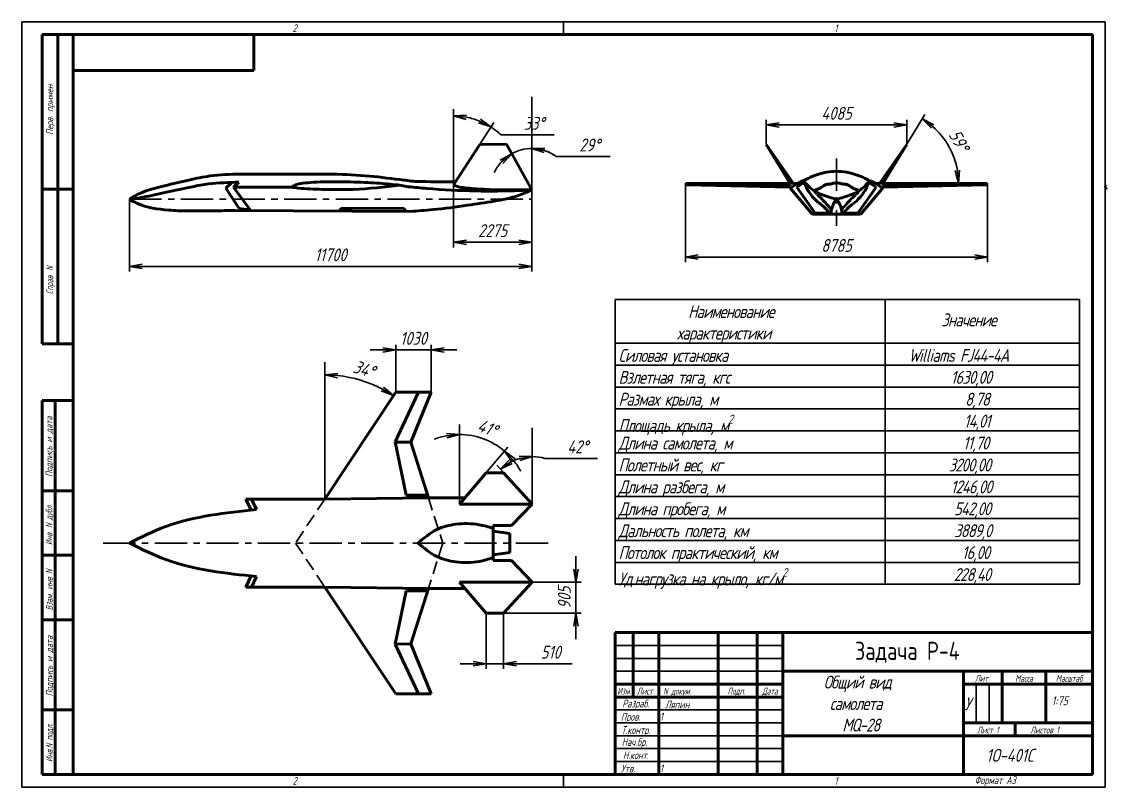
# Model space of a CAD drawing. Header units: millimetres. Extents: x -985956116104 to 1932156, y -552630487266 to 633586.
# Drawn here: x 6006.1 to 6426.5, y 33803.6 to 34100.6 of the extents above; entities that cross this region are included whole.
import ezdxf
from ezdxf.enums import TextEntityAlignment as Align

# ---------------------------------------------------------------- set-up
doc = ezdxf.new("R2010")
doc.units = ezdxf.units.MM
doc.linetypes.add('CENTER', pattern=[2, 1.25, -0.25, 0.25, -0.25])
doc.linetypes.add('DASHED', pattern=[0.75, 0.5, -0.25])
for name, color, linetype, lineweight in [('_axes (Оси)', 6, 'CENTER', 30), ('_basic (Основной)', 4, 'Continuous', 60), ('_contour (Тонкий)', 7, 'Continuous', 30), ('_inscription (Знаки)', 30, 'Continuous', 80), ('_invisible (Невидимый)', 1, 'DASHED', 30), ('_remote (Тонкий)', 9, 'Continuous', 30), ('_text (Надписи)', 2, 'Continuous', 30)]:
    doc.layers.add(name, color=color, linetype=linetype, lineweight=lineweight)
doc.styles.add('ESKD', font='eskd.shx', dxfattribs={"oblique": 15, "height": 5})
doc.dimstyles.new('ESKD', dxfattribs={"dimtxt": 5, "dimasz": 5, "dimexe": 2, "dimexo": 0, "dimgap": 2, "dimtad": 1, "dimtoh": 1, "dimzin": 12, "dimdsep": 46, "dimtxsty": 'ESKD', "dimblk1": 'OPEN', "dimblk2": 'OPEN', "dimsah": 1, "dimcen": 5, "dimclrd": 256, "dimclre": 256, "dimclrt": 2, "dimadec": 0, "dimazin": 0, "dimtfac": 1, "dimtmove": 0, "dimatfit": 3, "dimldrblk": 'OPEN', "dimfxl": 1, "dimtolj": 1, "dimtzin": 12, "dimlwd": -1, "dimlwe": -1, "dimarcsym": 0})

# ---------------------------------------------------------------- blocks, each defined once
blk = doc.blocks.new('_OPEN')
at = {"color": 0, "linetype": 'ByBlock'}
for p, q in [((-1, 0.167), (0, 0)), ((0, 0), (-1, -0.167)), ((0, 0), (-1, 0))]:
    blk.add_line(p, q, dxfattribs=at)
blk = doc.blocks.new('*D185')
at = {"layer": '_contour (Тонкий)', "transparency": 16777216}
for p, q in [((6123.54, 33931.12), (6123.54, 33965.6)), ((6132.59, 33929.08), (6151.27, 33957.24))]:
    blk.add_line(p, q, dxfattribs=at)
blk.add_arc((6123.54, 33915.43), 48.17, 62.3886, 84.0501, dxfattribs=at)
at = {"layer": 'Defpoints', "color": 0, "transparency": 16777216}
for p in [(6141.87, 33959.97), (6123.54, 33931.12), (6132.59, 33929.08), (6123.54, 33915.43)]:
    blk.add_point(p, dxfattribs=at)
at = {"layer": '_contour (Тонкий)', "transparency": 16777216, "xscale": 5, "yscale": 5, "zscale": 5}
for p, rotation in [((6123.54, 33963.6), 177.0250555622482), ((6150.17, 33955.57), 329.4136262620871)]:
    blk.add_blockref('_OPEN', p, dxfattribs=dict(at, rotation=rotation))
at = {"layer": '_contour (Тонкий)', "color": 2, "transparency": 16777216, "insert": (6138.74, 33965.86), "char_height": 5, "attachment_point": 5, "rotation": 343.2193, "style": 'ESKD'}
blk.add_mtext('\\A1;34°', dxfattribs=at)
blk = doc.blocks.new('*D187')
at = {"layer": '_contour (Тонкий)', "transparency": 16777216}
for p, q in [((6175.71, 33914.87), (6175.71, 33942.48)), ((6176.58, 33914.54), (6194.53, 33935.52))]:
    blk.add_line(p, q, dxfattribs=at)
for start, end in [(100.6428, 111.2857), (49.4519, 90), (28.1663, 38.8091)]:
    blk.add_arc((6175.71, 33913.52), 26.96, start, end, dxfattribs=at)
at = {"layer": 'Defpoints', "color": 0, "transparency": 16777216}
for p in [(6187.96, 33937.53), (6175.71, 33914.87), (6175.71, 33913.52), (6176.58, 33914.54)]:
    blk.add_point(p, dxfattribs=at)
at = {"layer": '_contour (Тонкий)', "transparency": 16777216, "xscale": 5, "yscale": 5, "zscale": 5}
for p, rotation in [((6175.71, 33940.48), 5.321421249797579), ((6193.23, 33934), 134.1305202923221)]:
    blk.add_blockref('_OPEN', p, dxfattribs=dict(at, rotation=rotation))
at = {"layer": '_contour (Тонкий)', "color": 2, "transparency": 16777216, "insert": (6186.61, 33943.03), "char_height": 5, "attachment_point": 5, "rotation": 339.726, "style": 'ESKD'}
blk.add_mtext('\\A1;41°', dxfattribs=at)
blk = doc.blocks.new('*D188')
at = {"layer": '_contour (Тонкий)', "transparency": 16777216}
for p, q in [((6203.94, 33914.44), (6203.94, 33933.89)), ((6208.89, 33931.21), (6229.26, 33931.21)), ((6203.32, 33914.2), (6190.18, 33928.54))]:
    blk.add_line(p, q, dxfattribs=at)
for start, end in [(105.6459, 116.8537), (74.3541, 90)]:
    blk.add_arc((6203.94, 33913.52), 18.37, start, end, dxfattribs=at)
at = {"layer": 'Defpoints', "color": 0, "transparency": 16777216}
for p in [(6195.22, 33929.69), (6203.32, 33914.2), (6203.94, 33914.44), (6203.94, 33913.52)]:
    blk.add_point(p, dxfattribs=at)
at = {"layer": '_contour (Тонкий)', "transparency": 16777216, "xscale": 5, "yscale": 5, "zscale": 5}
for p, rotation in [((6191.53, 33927.06), 214.6766479063128), ((6203.94, 33931.89), 7.822966637481356)]:
    blk.add_blockref('_OPEN', p, dxfattribs=dict(at, rotation=rotation))
at = {"layer": '_contour (Тонкий)', "color": 2, "transparency": 16777216, "insert": (6221.58, 33935.71), "char_height": 5, "attachment_point": 5, "style": 'ESKD'}
blk.add_mtext('\\A1;42°', dxfattribs=at)
blk = doc.blocks.new('*D190')
at = {"layer": '_contour (Тонкий)', "transparency": 16777216}
for p, q in [((6173.45, 34038.61), (6173.45, 34066.03)), ((6174.17, 34038.39), (6189.02, 34061.45)), ((6191.87, 34056.68), (6212.43, 34056.68))]:
    blk.add_line(p, q, dxfattribs=at)
for start, end in [(67.9467, 79.2793), (46.5053, 57.226)]:
    blk.add_arc((6173.45, 34037.27), 26.76, start, end, dxfattribs=at)
at = {"layer": 'Defpoints', "color": 0, "transparency": 16777216}
for p in [(6178.52, 34063.54), (6173.45, 34038.61), (6173.45, 34037.27), (6174.17, 34038.39)]:
    blk.add_point(p, dxfattribs=at)
at = {"layer": '_contour (Тонкий)', "transparency": 16777216, "xscale": 5, "yscale": 5, "zscale": 5}
for p, rotation in [((6173.45, 34064.03), 174.6396266592244), ((6187.94, 34059.77), 332.5863712538361)]:
    blk.add_blockref('_OPEN', p, dxfattribs=dict(at, rotation=rotation))
at = {"layer": '_contour (Тонкий)', "color": 2, "transparency": 16777216, "insert": (6204.65, 34061.18), "char_height": 5, "attachment_point": 5, "style": 'ESKD'}
blk.add_mtext('\\A1;33°', dxfattribs=at)
blk = doc.blocks.new('*D191')
at = {"layer": '_contour (Тонкий)', "transparency": 16777216}
for p, q in [((6203.79, 34036.15), (6203.79, 34053.41)), ((6203.4, 34036.05), (6195.01, 34051.13)), ((6213.3, 34048.29), (6234.11, 34048.29))]:
    blk.add_line(p, q, dxfattribs=at)
for start, end in [(90, 119.1084), (53.7218, 90), (54.1791, 72.0895), (137.0188, 154.9293)]:
    blk.add_arc((6203.79, 34035.35), 16.06, start, end, dxfattribs=at)
at = {"layer": 'Defpoints', "color": 0, "transparency": 16777216}
for p in [(6198.46, 34050.49), (6203.4, 34036.05), (6203.79, 34036.15), (6203.79, 34035.35)]:
    blk.add_point(p, dxfattribs=at)
at = {"layer": '_contour (Тонкий)', "transparency": 16777216, "xscale": 5, "yscale": 5, "zscale": 5}
for p, rotation in [((6203.79, 34051.41), 171.0447668840376), ((6195.98, 34049.38), 38.06359497903762)]:
    blk.add_blockref('_OPEN', p, dxfattribs=dict(at, rotation=rotation))
at = {"layer": '_contour (Тонкий)', "color": 2, "transparency": 16777216, "insert": (6226.2, 34052.79), "char_height": 5, "attachment_point": 5, "style": 'ESKD'}
blk.add_mtext('\\A1;29°', dxfattribs=at)
blk = doc.blocks.new('*D652')
at = {"layer": '_contour (Тонкий)', "transparency": 16777216}
for p, q in [((6203.79, 34035.35), (6203.79, 34003.68)), ((6047.79, 34031.71), (6047.79, 34003.68)), ((6052.79, 34005.68), (6198.79, 34005.68))]:
    blk.add_line(p, q, dxfattribs=at)
at = {"layer": 'Defpoints', "color": 0, "transparency": 16777216}
for p in [(6203.79, 34035.35), (6047.79, 34031.71), (6203.79, 34005.68)]:
    blk.add_point(p, dxfattribs=at)
at = {"layer": '_contour (Тонкий)', "transparency": 16777216, "xscale": 5, "yscale": 5, "zscale": 5, "rotation": 180}
blk.add_blockref('_OPEN', (6047.79, 34005.68), dxfattribs=at)
at = {"layer": '_contour (Тонкий)', "transparency": 16777216, "xscale": 5, "yscale": 5, "zscale": 5}
blk.add_blockref('_OPEN', (6203.79, 34005.68), dxfattribs=at)
at = {"layer": '_contour (Тонкий)', "color": 2, "transparency": 16777216, "insert": (6125.79, 34010.18), "char_height": 5, "attachment_point": 5, "style": 'ESKD'}
blk.add_mtext('\\A1;11700', dxfattribs=at)
blk = doc.blocks.new('*D653')
at = {"layer": '_contour (Тонкий)', "transparency": 16777216}
for p, q in [((6173.45, 34037.27), (6173.45, 34013.07)), ((6203.79, 34035.35), (6203.79, 34013.07)), ((6178.45, 34015.07), (6198.79, 34015.07))]:
    blk.add_line(p, q, dxfattribs=at)
at = {"layer": 'Defpoints', "color": 0, "transparency": 16777216}
for p in [(6173.45, 34037.27), (6203.79, 34035.35), (6203.79, 34015.07)]:
    blk.add_point(p, dxfattribs=at)
at = {"layer": '_contour (Тонкий)', "transparency": 16777216, "xscale": 5, "yscale": 5, "zscale": 5, "rotation": 180}
blk.add_blockref('_OPEN', (6173.45, 34015.07), dxfattribs=at)
at = {"layer": '_contour (Тонкий)', "transparency": 16777216, "xscale": 5, "yscale": 5, "zscale": 5}
blk.add_blockref('_OPEN', (6203.79, 34015.07), dxfattribs=at)
at = {"layer": '_contour (Тонкий)', "color": 2, "transparency": 16777216, "insert": (6188.62, 34019.57), "char_height": 5, "attachment_point": 5, "style": 'ESKD'}
blk.add_mtext('\\A1;2275', dxfattribs=at)
blk = doc.blocks.new('*D654')
at = {"layer": '_contour (Тонкий)', "transparency": 16777216}
for p, q in [((6146.07, 33973.29), (6141.07, 33973.29)), ((6151.07, 33956.92), (6151.07, 33975.29)), ((6151.07, 33973.29), (6164.75, 33973.29)), ((6164.75, 33956.92), (6164.75, 33975.29)), ((6169.75, 33973.29), (6174.75, 33973.29))]:
    blk.add_line(p, q, dxfattribs=at)
at = {"layer": 'Defpoints', "color": 0, "transparency": 16777216}
for p in [(6164.75, 33973.29), (6151.07, 33956.92), (6164.75, 33956.92)]:
    blk.add_point(p, dxfattribs=at)
at = {"layer": '_contour (Тонкий)', "transparency": 16777216, "xscale": 5, "yscale": 5, "zscale": 5}
blk.add_blockref('_OPEN', (6151.07, 33973.29), dxfattribs=at)
at = {"layer": '_contour (Тонкий)', "transparency": 16777216, "xscale": 5, "yscale": 5, "zscale": 5, "rotation": 180}
blk.add_blockref('_OPEN', (6164.75, 33973.29), dxfattribs=at)
at = {"layer": '_contour (Тонкий)', "color": 2, "transparency": 16777216, "insert": (6157.91, 33977.79), "char_height": 5, "attachment_point": 5, "style": 'ESKD'}
blk.add_mtext('\\A1;1030', dxfattribs=at)
blk = doc.blocks.new('*D655')
at = {"layer": '_contour (Тонкий)', "transparency": 16777216}
for p, q in [((6220.88, 33888.23), (6220.88, 33893.23)), ((6203.94, 33883.23), (6222.88, 33883.23)), ((6220.88, 33883.23), (6220.88, 33871.15)), ((6192.87, 33871.15), (6222.88, 33871.15)), ((6220.88, 33866.15), (6220.88, 33861.15))]:
    blk.add_line(p, q, dxfattribs=at)
at = {"layer": 'Defpoints', "color": 0, "transparency": 16777216}
for p in [(6203.94, 33883.23), (6192.87, 33871.15), (6220.88, 33871.15)]:
    blk.add_point(p, dxfattribs=at)
at = {"layer": '_contour (Тонкий)', "transparency": 16777216, "xscale": 5, "yscale": 5, "zscale": 5}
for p, rotation in [((6220.88, 33883.23), 270), ((6220.88, 33871.15), 90)]:
    blk.add_blockref('_OPEN', p, dxfattribs=dict(at, rotation=rotation))
at = {"layer": '_contour (Тонкий)', "color": 2, "transparency": 16777216, "insert": (6216.38, 33877.19), "char_height": 5, "attachment_point": 5, "rotation": 90, "style": 'ESKD'}
blk.add_mtext('\\A1;905', dxfattribs=at)
blk = doc.blocks.new('*D656')
at = {"layer": '_contour (Тонкий)', "transparency": 16777216}
for p, q in [((6186.04, 33871.15), (6186.04, 33849.54)), ((6192.87, 33871.15), (6192.87, 33849.54)), ((6181.04, 33851.54), (6176.04, 33851.54)), ((6186.04, 33851.54), (6192.87, 33851.54)), ((6197.87, 33851.54), (6219.37, 33851.54))]:
    blk.add_line(p, q, dxfattribs=at)
at = {"layer": 'Defpoints', "color": 0, "transparency": 16777216}
for p in [(6186.04, 33871.15), (6192.87, 33871.15), (6192.87, 33851.54)]:
    blk.add_point(p, dxfattribs=at)
at = {"layer": '_contour (Тонкий)', "transparency": 16777216, "xscale": 5, "yscale": 5, "zscale": 5}
blk.add_blockref('_OPEN', (6186.04, 33851.54), dxfattribs=at)
at = {"layer": '_contour (Тонкий)', "transparency": 16777216, "xscale": 5, "yscale": 5, "zscale": 5, "rotation": 180}
blk.add_blockref('_OPEN', (6192.87, 33851.54), dxfattribs=at)
at = {"layer": '_contour (Тонкий)', "color": 2, "transparency": 16777216, "insert": (6211.12, 33856.04), "char_height": 5, "attachment_point": 5, "style": 'ESKD'}
blk.add_mtext('\\A1;510', dxfattribs=at)
blk = doc.blocks.new('*D658')
at = {"layer": '_contour (Тонкий)', "transparency": 16777216}
for p, q in [((6263.32, 34037.6), (6263.32, 34007.32)), ((6380.45, 34037.6), (6380.45, 34007.32)), ((6268.32, 34009.32), (6375.45, 34009.32))]:
    blk.add_line(p, q, dxfattribs=at)
at = {"layer": 'Defpoints', "color": 0, "transparency": 16777216}
for p in [(6263.32, 34037.6), (6380.45, 34037.6), (6380.45, 34009.32)]:
    blk.add_point(p, dxfattribs=at)
at = {"layer": '_contour (Тонкий)', "transparency": 16777216, "xscale": 5, "yscale": 5, "zscale": 5, "rotation": 180}
blk.add_blockref('_OPEN', (6263.32, 34009.32), dxfattribs=at)
at = {"layer": '_contour (Тонкий)', "transparency": 16777216, "xscale": 5, "yscale": 5, "zscale": 5}
blk.add_blockref('_OPEN', (6380.45, 34009.32), dxfattribs=at)
at = {"layer": '_contour (Тонкий)', "color": 2, "transparency": 16777216, "insert": (6321.89, 34013.82), "char_height": 5, "attachment_point": 5, "style": 'ESKD'}
blk.add_mtext('\\A1;8785', dxfattribs=at)
blk = doc.blocks.new('*D659')
at = {"layer": '_contour (Тонкий)', "transparency": 16777216}
for p, q in [((6294.66, 34053.04), (6294.66, 34062.58)), ((6299.66, 34060.58), (6344.11, 34060.58)), ((6349.11, 34053.04), (6349.11, 34062.58))]:
    blk.add_line(p, q, dxfattribs=at)
at = {"layer": 'Defpoints', "color": 0, "transparency": 16777216}
for p in [(6349.11, 34060.58), (6294.66, 34053.04), (6349.11, 34053.04)]:
    blk.add_point(p, dxfattribs=at)
at = {"layer": '_contour (Тонкий)', "transparency": 16777216, "xscale": 5, "yscale": 5, "zscale": 5, "rotation": 180}
blk.add_blockref('_OPEN', (6294.66, 34060.58), dxfattribs=at)
at = {"layer": '_contour (Тонкий)', "transparency": 16777216, "xscale": 5, "yscale": 5, "zscale": 5}
blk.add_blockref('_OPEN', (6349.11, 34060.58), dxfattribs=at)
at = {"layer": '_contour (Тонкий)', "color": 2, "transparency": 16777216, "insert": (6321.89, 34065.08), "char_height": 5, "attachment_point": 5, "style": 'ESKD'}
blk.add_mtext('\\A1;4085', dxfattribs=at)
blk = doc.blocks.new('*D660')
at = {"layer": '_contour (Тонкий)', "transparency": 16777216}
for p, q in [((6349.11, 34053.04), (6356.14, 34064.62)), ((6356.53, 34037.93), (6371.16, 34037.93))]:
    blk.add_line(p, q, dxfattribs=at)
blk.add_arc((6339.94, 34037.93), 29.22, 9.8178, 48.9294, dxfattribs=at)
at = {"layer": 'Defpoints', "color": 0, "transparency": 16777216}
for p in [(6349.11, 34053.04), (6367.47, 34047.72), (6339.94, 34037.93), (6339.94, 34037.93), (6356.53, 34037.93)]:
    blk.add_point(p, dxfattribs=at)
at = {"layer": '_contour (Тонкий)', "transparency": 16777216, "xscale": 5, "yscale": 5, "zscale": 5}
for p, rotation in [((6355.1, 34062.91), 143.8382624755544), ((6369.16, 34037.93), 274.9088973121987)]:
    blk.add_blockref('_OPEN', p, dxfattribs=dict(at, rotation=rotation))
at = {"layer": '_contour (Тонкий)', "color": 2, "transparency": 16777216, "insert": (6369.32, 34054.47), "char_height": 5, "attachment_point": 5, "rotation": 299.3736, "style": 'ESKD'}
blk.add_mtext('\\A1;59°', dxfattribs=at)

msp = doc.modelspace()

# ---------------------------------------------------------------- linework, layer by layer
at = {"layer": '_axes (Оси)', "ltscale": 10, "transparency": 33554687}
for p, q in [((6321.887, 34047.554), (6321.887, 34021.484)), ((6047.792, 34031.706), (6203.792, 34031.706)), ((6037.643, 33898.372), (6211.282, 33898.372))]:
    msp.add_line(p, q, dxfattribs=at)
at = {"layer": '_basic (Основной)', "transparency": 33554687}
for p, q in [((6014.065, 34095.619), (6026.065, 34095.619)), ((6014.065, 33975.619), (6014.065, 34095.619)), ((6020.065, 34095.619), (6020.065, 33975.619)), ((6026.065, 33808.619), (6026.065, 34095.619)), ((6026.065, 34095.619), (6421.065, 34095.619)), ((6096.065, 34081.619), (6096.065, 34095.619)), ((6421.065, 34095.619), (6421.065, 33808.619)), ((6026.065, 34081.619), (6096.065, 34081.619)), ((6183.597, 34053.03), (6173.45, 34037.268)), ((6193.943, 34053.047), (6183.597, 34053.03)), ((6203.792, 34035.346), (6193.936, 34053.047)), ((6294.662, 34053.038), (6303.83, 34037.931)), ((6294.662, 34053.038), (6305.126, 34037.934)), ((6349.112, 34053.038), (6338.648, 34037.934)), ((6349.112, 34053.038), (6339.943, 34037.931)), ((6090.875, 34041.496), (6117.42, 34041.496)), ((6014.065, 34035.619), (6026.065, 34035.619)), ((6085.23, 34036.043), (6087.608, 34038.304)), ((6090.366, 34028.113), (6085.23, 34036.043)), ((6090.245, 34038.385), (6088.219, 34036.436)), ((6088.219, 34036.436), (6094.639, 34027.648)), ((6088.219, 34036.436), (6110.679, 34036.436)), ((6155.875, 34036.582), (6152.681, 34037.178)), ((6263.322, 34037.601), (6263.639, 34037.809)), ((6303.768, 34037.037), (6263.322, 34037.601)), ((6263.322, 34037.601), (6263.718, 34037.331)), ((6306.95, 34037.94), (6263.639, 34037.809)), ((6263.718, 34037.331), (6303.838, 34036.368)), ((6304.098, 34036.642), (6303.768, 34037.037)), ((6303.838, 34036.368), (6304.098, 34036.642)), ((6303.838, 34036.368), (6304.17, 34036.015)), ((6304.298, 34035.592), (6312.018, 34026.423)), ((6309.096, 34038.167), (6306.565, 34036.479)), ((6306.565, 34036.479), (6312.975, 34027.212)), ((6337.209, 34036.479), (6330.799, 34027.212)), ((6339.475, 34035.592), (6331.756, 34026.423)), ((6334.677, 34038.167), (6337.209, 34036.479)), ((6336.824, 34037.94), (6380.134, 34037.809)), ((6339.936, 34036.368), (6339.603, 34036.015)), ((6339.675, 34036.642), (6340.006, 34037.037)), ((6339.936, 34036.368), (6339.675, 34036.642)), ((6380.056, 34037.331), (6339.936, 34036.368)), ((6340.006, 34037.037), (6380.452, 34037.601)), ((6380.452, 34037.601), (6380.056, 34037.331)), ((6380.134, 34037.809), (6380.452, 34037.601)), ((6426.252, 34036.642), (6425.921, 34037.037)), ((6425.992, 34036.368), (6426.252, 34036.642)), ((6425.992, 34036.368), (6426.324, 34036.015)), ((6047.792, 34031.706), (6048.192, 34031.706)), ((6088.712, 34027.355), (6156.629, 34027.027)), ((6094.639, 34027.648), (6090.366, 34028.113)), ((6129.955, 34028.241), (6129.324, 34027.159)), ((6154.255, 34028.175), (6129.955, 34028.241)), ((6155.065, 34027.034), (6154.255, 34028.175)), ((6312.975, 34027.212), (6313.599, 34026.309)), ((6313.599, 34026.309), (6319.289, 34026.309)), ((6330.174, 34026.309), (6324.485, 34026.309)), ((6330.799, 34027.212), (6330.174, 34026.309)), ((6313.089, 34025.99), (6321.887, 34025.99)), ((6330.684, 34025.99), (6321.887, 34025.99)), ((6014.065, 33975.619), (6026.065, 33975.619)), ((6123.537, 33915.43), (6151.065, 33956.924)), ((6150.79, 33937.653), (6159.924, 33956.924)), ((6151.065, 33956.924), (6164.75, 33956.924)), ((6164.75, 33956.924), (6156.893, 33937.503)), ((6026.065, 33953.619), (6014.065, 33953.619)), ((6014.065, 33808.619), (6014.065, 33953.619)), ((6019.065, 33953.619), (6019.065, 33808.619)), ((6150.79, 33937.653), (6155.053, 33916.938)), ((6156.893, 33937.503), (6150.821, 33937.503)), ((6156.893, 33937.503), (6163.71, 33915.948)), ((6175.709, 33913.519), (6186.042, 33925.598)), ((6186.042, 33925.598), (6192.87, 33925.598)), ((6192.87, 33925.598), (6203.937, 33913.519)), ((6014.065, 33918.619), (6026.065, 33918.619)), ((6155.053, 33916.938), (6163.397, 33916.938)), ((6095.124, 33915.43), (6092.956, 33915.43)), ((6094.949, 33911.139), (6092.956, 33915.43)), ((6097.017, 33911.355), (6095.124, 33915.43)), ((6095.124, 33915.43), (6123.537, 33915.43)), ((6123.537, 33915.43), (6163.71, 33915.948)), ((6163.71, 33915.948), (6177.786, 33915.948)), ((6203.937, 33913.519), (6175.709, 33913.519)), ((6203.937, 33913.519), (6195.884, 33905.154)), ((6188.742, 33902.995), (6188.742, 33905.154)), ((6195.884, 33905.154), (6188.742, 33905.154)), ((6195.29, 33902.04), (6188.742, 33902.995)), ((6188.742, 33902.995), (6188.742, 33898.372)), ((6195.29, 33902.04), (6195.29, 33898.372)), ((6188.742, 33893.75), (6188.742, 33898.372)), ((6195.29, 33894.704), (6195.29, 33898.372)), ((6026.065, 33893.619), (6014.065, 33893.619)), ((6195.29, 33894.704), (6188.742, 33893.75)), ((6188.742, 33893.75), (6188.742, 33891.591)), ((6195.884, 33891.591), (6188.742, 33891.591)), ((6203.937, 33883.226), (6195.884, 33891.591)), ((6094.949, 33885.606), (6092.956, 33881.315)), ((6097.017, 33885.39), (6095.124, 33881.315)), ((6175.709, 33883.226), (6186.042, 33871.147)), ((6203.937, 33883.226), (6175.709, 33883.226)), ((6192.87, 33871.147), (6203.937, 33883.226)), ((6095.124, 33881.315), (6092.956, 33881.315)), ((6095.124, 33881.315), (6123.537, 33881.315)), ((6123.537, 33881.315), (6151.065, 33839.821)), ((6123.537, 33881.315), (6163.71, 33880.797)), ((6150.79, 33859.092), (6155.053, 33879.807)), ((6155.053, 33879.807), (6163.397, 33879.807)), ((6156.893, 33859.242), (6163.71, 33880.797)), ((6163.71, 33880.797), (6177.786, 33880.797)), ((6186.042, 33871.147), (6192.87, 33871.147)), ((6014.065, 33868.619), (6026.065, 33868.619)), ((6301.065, 33808.619), (6301.065, 33863.619)), ((6156.893, 33859.242), (6150.79, 33859.092)), ((6150.79, 33859.092), (6159.924, 33839.821)), ((6164.75, 33839.821), (6156.893, 33859.242)), ((6151.065, 33839.821), (6164.75, 33839.821)), ((6026.065, 33833.619), (6014.065, 33833.619)), ((6014.065, 33808.619), (6026.065, 33808.619)), ((6421.065, 33808.619), (6026.065, 33808.619))]:
    msp.add_line(p, q, dxfattribs=at)
at = {"layer": '_basic (Основной)', "linetype": 'Continuous', "transparency": 33554687}
for p, q in [((6236.065, 33863.619), (6421.065, 33863.619)), ((6236.065, 33808.619), (6236.065, 33863.619)), ((6243.065, 33838.619), (6243.065, 33863.619)), ((6253.065, 33863.619), (6253.065, 33808.619)), ((6276.065, 33808.619), (6276.065, 33863.619)), ((6291.065, 33863.619), (6291.065, 33808.619)), ((6421.065, 33848.619), (6301.065, 33848.619)), ((6371.065, 33848.619), (6371.065, 33808.619)), ((6386.065, 33848.619), (6386.065, 33828.619)), ((6403.065, 33828.619), (6403.065, 33848.619)), ((6301.065, 33843.619), (6236.065, 33843.619)), ((6371.065, 33843.619), (6421.065, 33843.619)), ((6236.065, 33838.619), (6301.065, 33838.619)), ((6421.065, 33828.619), (6371.065, 33828.619)), ((6391.065, 33823.619), (6391.065, 33828.619)), ((6301.065, 33823.619), (6421.065, 33823.619))]:
    msp.add_line(p, q, dxfattribs=at)
at = {"layer": '_basic (Основной)', "transparency": 33554687}
for points, start_tangent, end_tangent in [([(6047.792, 34031.706), (6049.753, 34032.925), (6061.426, 34036.972), (6070.863, 34039.182), (6079.129, 34040.771), (6090.875, 34041.496)], (0.0112192, 0.0072448), (0.0133624, 0.0003365)), ([(6117.42, 34041.496), (6124.919, 34041.484), (6139.137, 34040.869), (6152.638, 34039.352), (6158.679, 34038.62)], (0.0133322, 0.0000379), (0.013237, -0.001592)), ([(6047.792, 34031.706), (6053.058, 34032.543), (6062.128, 34034.488), (6072.075, 34036.59), (6078.511, 34037.667), (6090.245, 34038.385)], (0.0131931, 0.0019574), (0.0133547, 0.0003854)), ([(6110.679, 34036.436), (6112.314, 34037.338), (6115.038, 34037.998)], (0.0114214, 0.0070944), (0.0133429, 0.0021502)), ([(6110.679, 34036.436), (6113.243, 34036.092), (6122.466, 34035.569), (6134.663, 34035.561), (6152.681, 34037.178)], (0.0132036, -0.0018855), (0.0132646, 0.0015395)), ([(6115.038, 34037.998), (6119.124, 34038.31), (6129.442, 34038.491), (6140.169, 34038.212), (6144.724, 34037.935), (6152.681, 34037.178)], (0.0132889, 0.00112), (0.0132627, -0.0013902)), ([(6203.792, 34035.346), (6199.235, 34035.136), (6181.964, 34034.947), (6163.11, 34035.922), (6155.875, 34036.582)], (-0.0133176, -0.0006477), (-0.0132734, 0.0012638)), ([(6156.629, 34027.027), (6165.394, 34027.696), (6178.848, 34029.4), (6189.136, 34031.014), (6198.584, 34033.195), (6203.792, 34035.346)], (0.013305, 0.0008923), (0.0121994, 0.0054611)), ([(6158.679, 34038.62), (6161.171, 34038.578), (6174.522, 34038.539)], (0.0133314, -0.0002342), (0.013334, 0.0000369)), ([(6173.45, 34037.268), (6175.058, 34036.654), (6177.763, 34036.169), (6185.148, 34035.615), (6203.792, 34035.346)], (0.0123255, -0.0052069), (0.0133504, 0.0000238)), ([(6426.449, 34036.179), (6426.339, 34036.049), (6426.308, 34035.849), (6426.452, 34035.592)], (-0.0098011, -0.0093615), (0.0086343, -0.01089)), ([(6047.792, 34031.706), (6050.756, 34030.192), (6063.008, 34027.509), (6070.501, 34027.197), (6080.541, 34027.264), (6088.712, 34027.355)], (0.0117477, -0.006366), (0.0133291, 0.000132)), ([(6047.792, 33898.372), (6061.976, 33904.787), (6097.017, 33911.355)], (0.0120036, 0.0059554), (0.0134379, 0.0013995)), ([(6159.691, 33898.372), (6166.96, 33903.612), (6174.363, 33905.653), (6183.365, 33905.493), (6188.742, 33904.075)], (0.0102777, 0.0088115), (0.0128002, -0.0038955)), ([(6047.792, 33898.372), (6061.976, 33891.958), (6097.017, 33885.39)], (0.0120036, -0.0059554), (0.0134379, -0.0013995)), ([(6159.691, 33898.372), (6166.96, 33893.132), (6174.363, 33891.092), (6183.365, 33891.252), (6188.742, 33892.67)], (0.0102777, -0.0088115), (0.0128002, 0.0038955))]:
    msp.add_spline(points, degree=3, dxfattribs=dict(at, start_tangent=start_tangent, end_tangent=end_tangent))
for points in [[(6304.295, 34036.179), (6306.972, 34037.952), (6309.017, 34038.944), (6312.679, 34040.683), (6315.787, 34041.728), (6317.971, 34042.225), (6321.887, 34042.591)], [(6319.289, 34026.309), (6318.074, 34027.66), (6316.876, 34028.892), (6315.224, 34030.177), (6313.019, 34032.27), (6311.096, 34034.699), (6310.106, 34036.531), (6309.529, 34037.728), (6309.127, 34038.139), (6308.899, 34038.409), (6308.856, 34038.654), (6309.017, 34038.944)], [(6321.887, 34031.706), (6319.032, 34032.563), (6313.39, 34034.86), (6309.017, 34038.944)], [(6339.478, 34036.179), (6336.801, 34037.952), (6334.757, 34038.944), (6331.095, 34040.683), (6327.987, 34041.728), (6325.802, 34042.225), (6321.887, 34042.591)], [(6321.887, 34031.706), (6324.741, 34032.563), (6330.384, 34034.86), (6334.757, 34038.944)], [(6324.485, 34026.309), (6325.7, 34027.66), (6326.898, 34028.892), (6328.55, 34030.177), (6330.754, 34032.27), (6332.678, 34034.699), (6333.668, 34036.531), (6334.245, 34037.728), (6334.647, 34038.139), (6334.874, 34038.409), (6334.918, 34038.654), (6334.757, 34038.944)], [(6304.295, 34036.179), (6304.185, 34036.049), (6304.155, 34035.849), (6304.298, 34035.592)], [(6313.432, 34034.833), (6313.445, 34035.113), (6313.618, 34035.27), (6314.222, 34035.488), (6314.893, 34035.717), (6315.878, 34036.282), (6317.933, 34037.435), (6318.179, 34037.547), (6318.956, 34037.631), (6319.756, 34037.659), (6320.948, 34037.988), (6321.359, 34038.063), (6321.655, 34038.136), (6321.887, 34038.136)], [(6313.622, 34034.404), (6313.503, 34034.589), (6313.432, 34034.833)], [(6330.342, 34034.833), (6330.329, 34035.113), (6330.155, 34035.27), (6329.551, 34035.488), (6328.88, 34035.717), (6327.896, 34036.282), (6325.841, 34037.435), (6325.595, 34037.547), (6324.817, 34037.631), (6324.017, 34037.659), (6322.826, 34037.988), (6322.415, 34038.063), (6322.118, 34038.136), (6321.887, 34038.136)], [(6330.152, 34034.404), (6330.271, 34034.589), (6330.342, 34034.833)], [(6339.478, 34036.179), (6339.588, 34036.049), (6339.619, 34035.849), (6339.475, 34035.592)], [(6319.931, 34027.753), (6318.147, 34029.722), (6314.926, 34033.114), (6313.622, 34034.404)], [(6321.887, 34031.706), (6321.433, 34031.161), (6320.405, 34029.116), (6319.931, 34027.753), (6319.701, 34025.99)], [(6321.887, 34031.706), (6322.341, 34031.161), (6323.368, 34029.116), (6323.843, 34027.753), (6324.073, 34025.99)], [(6323.843, 34027.753), (6325.626, 34029.722), (6328.848, 34033.114), (6330.152, 34034.404)], [(6312.018, 34026.423), (6312.247, 34026.227), (6312.676, 34026.041), (6313.089, 34025.99)], [(6331.756, 34026.423), (6331.527, 34026.227), (6331.098, 34026.041), (6330.684, 34025.99)]]:
    msp.add_spline(points, degree=3, dxfattribs=at)
at = {"layer": '_contour (Тонкий)', "transparency": 33554687}
for p, q in [((6006.065, 33803.619), (6006.065, 34100.619)), ((6006.065, 34100.619), (6426.065, 34100.619)), ((6216.065, 34095.619), (6216.065, 34100.619)), ((6426.065, 34100.619), (6426.065, 33803.619)), ((6203.792, 34035.346), (6203.792, 34071.501)), ((6173.45, 34037.268), (6173.45, 34066.715)), ((6339.943, 34037.931), (6356.526, 34037.931)), ((6236.065, 33992.88), (6416.065, 33992.88)), ((6236.065, 33992.88), (6236.065, 33984.38)), ((6340.701, 33975.88), (6340.701, 33992.88)), ((6416.065, 33975.88), (6416.065, 33992.88)), ((6236.065, 33984.38), (6236.065, 33975.88)), ((6236.065, 33975.88), (6416.065, 33975.88)), ((6236.065, 33975.88), (6236.065, 33967.38)), ((6340.701, 33975.88), (6340.701, 33882.38)), ((6416.065, 33975.88), (6416.065, 33968.881)), ((6123.537, 33915.43), (6123.537, 33968.576)), ((6236.065, 33967.38), (6416.065, 33967.38)), ((6236.065, 33967.38), (6236.065, 33958.88)), ((6416.065, 33968.881), (6416.065, 33882.38)), ((6236.065, 33958.88), (6416.065, 33958.88)), ((6236.065, 33958.88), (6236.065, 33950.38)), ((6236.065, 33950.38), (6416.065, 33950.38)), ((6236.065, 33950.38), (6236.065, 33941.88)), ((6175.709, 33913.519), (6175.709, 33944.414)), ((6203.937, 33913.519), (6203.937, 33943.101)), ((6236.065, 33941.88), (6416.065, 33941.88)), ((6236.065, 33941.88), (6236.065, 33933.38)), ((6236.065, 33933.38), (6416.065, 33933.38)), ((6236.065, 33933.38), (6236.065, 33924.88)), ((6236.065, 33924.88), (6416.065, 33924.88)), ((6236.065, 33924.88), (6236.065, 33916.38)), ((6236.065, 33916.38), (6416.065, 33916.38)), ((6236.065, 33916.38), (6236.065, 33907.88)), ((6236.065, 33907.88), (6416.065, 33907.88)), ((6236.065, 33907.88), (6236.065, 33899.38)), ((6236.065, 33899.38), (6416.065, 33899.38)), ((6236.065, 33899.38), (6236.065, 33890.88)), ((6236.065, 33890.88), (6416.065, 33890.88)), ((6236.065, 33890.88), (6236.065, 33882.38)), ((6236.065, 33882.38), (6416.065, 33882.38)), ((6216.065, 33803.619), (6216.065, 33808.619)), ((6426.065, 33803.619), (6006.065, 33803.619))]:
    msp.add_line(p, q, dxfattribs=at)
at = {"layer": '_invisible (Невидимый)', "ltscale": 10, "transparency": 33554687}
for p, q in [((6123.537, 33915.43), (6112.221, 33898.372)), ((6163.71, 33915.948), (6169.268, 33898.372)), ((6112.221, 33898.372), (6123.537, 33881.315)), ((6169.268, 33898.372), (6163.71, 33880.797))]:
    msp.add_line(p, q, dxfattribs=at)
at = {"layer": '_remote (Тонкий)', "linetype": 'Continuous', "transparency": 33554687}
for p, q in [((6236.065, 33858.619), (6301.065, 33858.619)), ((6301.065, 33853.619), (6236.065, 33853.619)), ((6236.065, 33848.619), (6301.065, 33848.619)), ((6301.065, 33833.619), (6236.065, 33833.619)), ((6236.065, 33828.619), (6301.065, 33828.619)), ((6301.065, 33823.619), (6236.065, 33823.619)), ((6236.065, 33818.619), (6301.065, 33818.619)), ((6301.065, 33813.619), (6236.065, 33813.619))]:
    msp.add_line(p, q, dxfattribs=at)
at = {"layer": '_remote (Тонкий)', "transparency": 33554687}
for p, q in [((6376.065, 33828.619), (6376.065, 33843.619)), ((6381.065, 33843.619), (6381.065, 33828.619))]:
    msp.add_line(p, q, dxfattribs=at)

# ---------------------------------------------------------------- texts
at = {"layer": '_contour (Тонкий)', "color": 2, "transparency": 33554687, "char_height": 5, "attachment_point": 1, "style": 'ESKD'}
for s, width, heights, insert in [('\\pi26.98394;{\\T0.9;Наименование\\P\\pi22.65061;характеристики}', 103.15836, [17.305], (6237.4, 33990.653)), ('\\pi21.82565;{\\T0.9;Значение}', 75.36466, [17.305], (6340.701, 33987.432)), ('{\\T0.9;Силовая установка}', 88.66534, [5.754], (6237.4, 33973.653)), ('\\pi7.76055;{\\T0.9;Williams FJ44-4A}', 74.06872, [5.754], (6342.036, 33973.653)), ('{\\T0.9;Взлетная тяга, кгс}', 88.66534, [5.754], (6237.4, 33965.153)), ('\\pi24.1296;{\\T0.9;1630,00}', 74.06872, [5.754], (6342.036, 33965.153)), ('{\\T0.9;Размах крыла, м}', 88.66534, [5.754], (6237.4, 33956.653)), ('\\pi29.68302;{\\T0.9;8,78}', 74.06872, [5.754], (6342.036, 33956.653)), ('\\A1;{\\T0.9;Площадь крыла, м\\H0.7x;\\S2^ ;}', 88.66534, [5.754], (6237.4, 33948.166)), ('\\pi29.2401;{\\T0.9;14,01}', 74.06872, [5.754], (6342.036, 33948.153)), ('{\\T0.9;Длина самолета, м}', 88.66534, [5.754], (6237.4, 33939.653)), ('\\pi28.84388;{\\T0.9;11,70}', 74.06872, [5.754], (6342.036, 33939.653)), ('{\\T0.9;Полетный вес, кг}', 88.66534, [5.754], (6237.4, 33931.153)), ('\\pi23.28634;{\\T0.9;3200,00}', 74.06872, [5.754], (6342.036, 33931.153)), ('{\\T0.9;Длина разбега, м}', 88.66534, [5.754], (6237.4, 33922.653)), ('\\pi24.1296;{\\T0.9;1246,00}', 74.06872, [5.754], (6342.036, 33922.653)), ('{\\T0.9;Длина пробега, м}', 88.66534, [5.754], (6237.4, 33914.153)), ('\\pi25.4292;{\\T0.9;542,00}', 74.06872, [5.174], (6342.036, 33914.153)), ('{\\T0.9;Дальность полета, км}', 88.66534, [5.754], (6237.4, 33905.653)), ('\\pi25.4292;{\\T0.9;3889,0}', 74.06872, [5.754], (6342.036, 33905.653)), ('{\\T0.9;Потолок практический, км}', 107.74218, [5.754], (6237.4, 33897.153)), ('\\pi28.41531;{\\T0.9;16,00}', 74.06872, [5.754], (6342.036, 33897.153)), ('\\A1;{\\T0.9;Уд.нагрузка на крыло, кг/м\\H0.7x;\\S2^ ;}', 107.01635, [4.393], (6237.4, 33888.653)), ('\\pi25.30161;{\\T0.9;228,40}', 74.06872, [5.754], (6342.036, 33888.653)), ('\\pi15.82436;{\\T0.9;Общий вид\\P\\pi18.22485;самолета \\P\\pi23.06642;MQ-28}', 70.09073, [25.222], (6301.065, 33846.942))]:
    msp.add_mtext_dynamic_manual_height_columns(s, width=width, gutter_width=12.5, heights=heights, dxfattribs=dict(at, insert=insert))
at = {"layer": '_inscription (Знаки)', "transparency": 33554687, "style": 'ESKD'}
msp.add_text('Задача Р-4', height=7, dxfattribs=at).set_placement((6329.058, 33853.07))
at = {"layer": '_text (Надписи)', "transparency": 33554687, "style": 'ESKD', "oblique": 15, "width": 0.8}
for s, height, p in [('2', 3, (6111.065, 34096.619)), ('1', 3, (6321.065, 34096.619)), ('N докум.', 2.6, (6254.698, 33839.605)), ('Ляпин', 3, (6255.465, 33834.221)), ('1', 3, (6253.435, 33829.564)), ('1', 3, (6253.435, 33809.496)), ('2', 3, (6111.065, 33804.619)), ('1', 3, (6321.065, 33804.619)), ('Формат А3', 3, (6375.377, 33804.861))]:
    msp.add_text(s, height=height, dxfattribs=at).set_placement(p)
at = {"layer": '_text (Надписи)', "transparency": 33554687, "style": 'ESKD', "oblique": 15}
for s, p in [('Перв. примен.', (6018.269, 34066.813)), ('Подпись и дата', (6017.939, 33935.766)), ('Подпись и дата', (6018.072, 33850.657))]:
    msp.add_text(s, height=2.6, rotation=90, dxfattribs=at).set_placement(p, align=Align.CENTER)
at = {"layer": '_text (Надписи)', "transparency": 33554687, "style": 'ESKD', "oblique": 15, "width": 0.8}
for s, p in [('Справ. N', (6018.266, 34000.309)), ('Инв. N дубл.', (6017.932, 33905.513)), ('Взам. инв N', (6018.058, 33880.196)), ('Инв.N подл.', (6018.05, 33820.914))]:
    msp.add_text(s, height=2.6, rotation=90, dxfattribs=at).set_placement(p, align=Align.CENTER)
for s, height, p in [('Лит.', 2.6, (6378.355, 33844.575)), ('Масса', 2.6, (6394.578, 33844.575)), ('Масштаб', 2.6, (6412.076, 33844.575)), ('Изм.', 2.6, (6239.565, 33839.619)), ('Лист', 2.6, (6247.565, 33839.619)), ('Подп.', 2.6, (6283.065, 33839.619)), ('Дата', 2.6, (6296.065, 33839.619)), ('Разраб.', 3, (6244.065, 33834.619)), ('Пров.', 3, (6242.065, 33829.476)), ('Т.контр.', 3, (6244.065, 33824.333)), ('Лист 1', 2.6, (6380.552, 33824.546)), ('Листов 1', 2.6, (6402.526, 33824.546)), ('Hач.бр.', 3, (6243.565, 33819.69)), ('H.конт.', 3, (6244.065, 33814.547)), ('Утв.', 3, (6241.065, 33809.404))]:
    msp.add_text(s, height=height, dxfattribs=at).set_placement(p, align=Align.CENTER)
at = {"layer": '_text (Надписи)', "transparency": 33554687, "attachment_point": 1, "style": 'ESKD'}
for s, heights, insert, char_height in [('У', [0], (6371.493, 33838.504), 5), ('1:75', [3.5], (6405.221, 33838.961), 3.5)]:
    msp.add_mtext_dynamic_manual_height_columns(s, width=10.69599, gutter_width=25, heights=heights, dxfattribs=dict(at, insert=insert, char_height=char_height))
at = {"layer": '_text (Надписи)', "transparency": 33554687, "insert": (6371.065, 33818.536), "char_height": 5, "width": 50.53786, "attachment_point": 1, "line_spacing_factor": 0.857143, "style": 'ESKD'}
msp.add_mtext('\\pi8.87226;1О-401С', dxfattribs=at)

# ---------------------------------------------------------------- dimensions: what is measured, and where the dimension line sits
at = {"layer": '_contour (Тонкий)', "transparency": 33554687}
for base, p1, p2, text, picture, middle in [((6349.112, 34060.581), (6294.662, 34053.038), (6349.112, 34053.038), '4085', '*D659', (6321.887, 34065.081)), ((6203.792, 34005.684), (6047.792, 34031.706), (6203.792, 34035.346), '11700', '*D652', (6125.792, 34010.184)), ((6203.792, 34015.067), (6173.45, 34037.268), (6203.792, 34035.346), '2275', '*D653', (6188.621, 34019.567)), ((6380.452, 34009.321), (6263.322, 34037.601), (6380.452, 34037.601), '8785', '*D658', (6321.887, 34013.821)), ((6192.87, 33851.539), (6186.042, 33871.147), (6192.87, 33871.147), '510', '*D656', (6211.118, 33856.039))]:
    dim = msp.add_linear_dim(base=base, p1=p1, p2=p2, text=text, dimstyle='ESKD', dxfattribs=at)
    dim.commit()
    dim.dimension.update_dxf_attribs({"geometry": picture, "text_midpoint": middle})
for base, center, p1, p2, picture, middle in [((6178.522, 34063.544), (6173.45, 34037.268), (6173.45, 34038.607), (6174.174, 34038.394), '*D190', (6204.65, 34061.182)), ((6198.456, 34050.494), (6203.792, 34035.346), (6203.792, 34036.149), (6203.402, 34036.047), '*D191', (6226.203, 34052.793)), ((6141.873, 33959.974), (6123.537, 33915.43), (6123.537, 33931.116), (6132.59, 33929.075), '*D185', (6138.744, 33965.857)), ((6187.96, 33937.531), (6175.709, 33913.519), (6176.585, 33914.543), (6175.709, 33914.867), '*D187', (6186.609, 33943.027)), ((6195.22, 33929.686), (6203.937, 33913.519), (6203.317, 33914.196), (6203.937, 33914.438), '*D188', (6221.575, 33935.706))]:
    dim = msp.add_angular_dim_3p(base=base, center=center, p1=p1, p2=p2, dimstyle='ESKD', dxfattribs=at)
    dim.commit()
    dim.dimension.update_dxf_attribs({"geometry": picture, "text_midpoint": middle})
dim = msp.add_angular_dim_2l(base=(6367.469, 34047.722), line1=((6339.943, 34037.931), (6356.526, 34037.931)), line2=((6349.112, 34053.038), (6339.943, 34037.931)), dimstyle='ESKD', dxfattribs=at)
dim.commit()
dim.dimension.update_dxf_attribs({"geometry": '*D660', "text_midpoint": (6369.324, 34054.468)})
dim = msp.add_linear_dim(base=(6164.75, 33973.292), p1=(6151.065, 33956.924), p2=(6164.75, 33956.924), text='1030', dimstyle='ESKD', dxfattribs=at)
dim.commit()
dim.dimension.update_dxf_attribs({"geometry": '*D654', "text_midpoint": (6157.908, 33973.292), "dimtype": 160})
dim = msp.add_linear_dim(base=(6220.883, 33871.147), p1=(6203.937, 33883.226), p2=(6192.87, 33871.147), angle=90, text='905', dimstyle='ESKD', dxfattribs=at)
dim.commit()
dim.dimension.update_dxf_attribs({"geometry": '*D655', "text_midpoint": (6220.883, 33877.186), "dimtype": 160})

doc.saveas('drawing.dxf')
